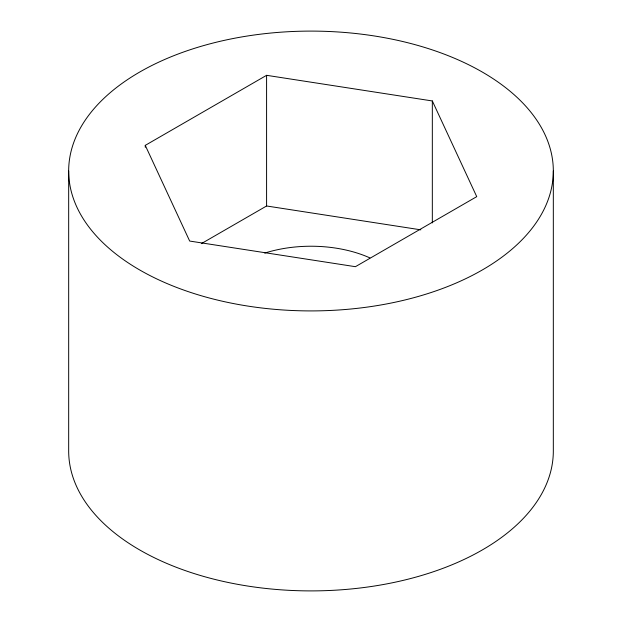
<?xml version="1.0" encoding="UTF-8"?>
<svg xmlns="http://www.w3.org/2000/svg" width="622" height="622" viewBox="0 0 622 622"><rect width="100%" height="100%" fill="white"/><g stroke="black" fill="none" stroke-linecap="round" stroke-linejoin="round"><path stroke-width="0.93" d="M145.26 145.369L266.589 75.316L432.329 100.958L476.74 196.645L355.411 266.69L189.671 241.056L145.26 145.369L145.26 147.305M201.326 243.661L266.589 205.983L420.83 229.837M553.323 171.003A242.323 139.903 0 0 1 189.834 292.169A242.323 139.903 0 0 1 189.834 49.846A242.323 139.903 0 0 1 553.323 171.003L553.323 450.997A242.323 139.903 0 0 1 311 590.9A242.323 139.903 0 0 1 68.677 450.997L68.677 171.003M432.329 100.958L432.329 222.909M266.589 75.316L266.589 205.983M264.731 253.092A96.013 55.436 0 0 1 369.888 257.881"/></g></svg>
